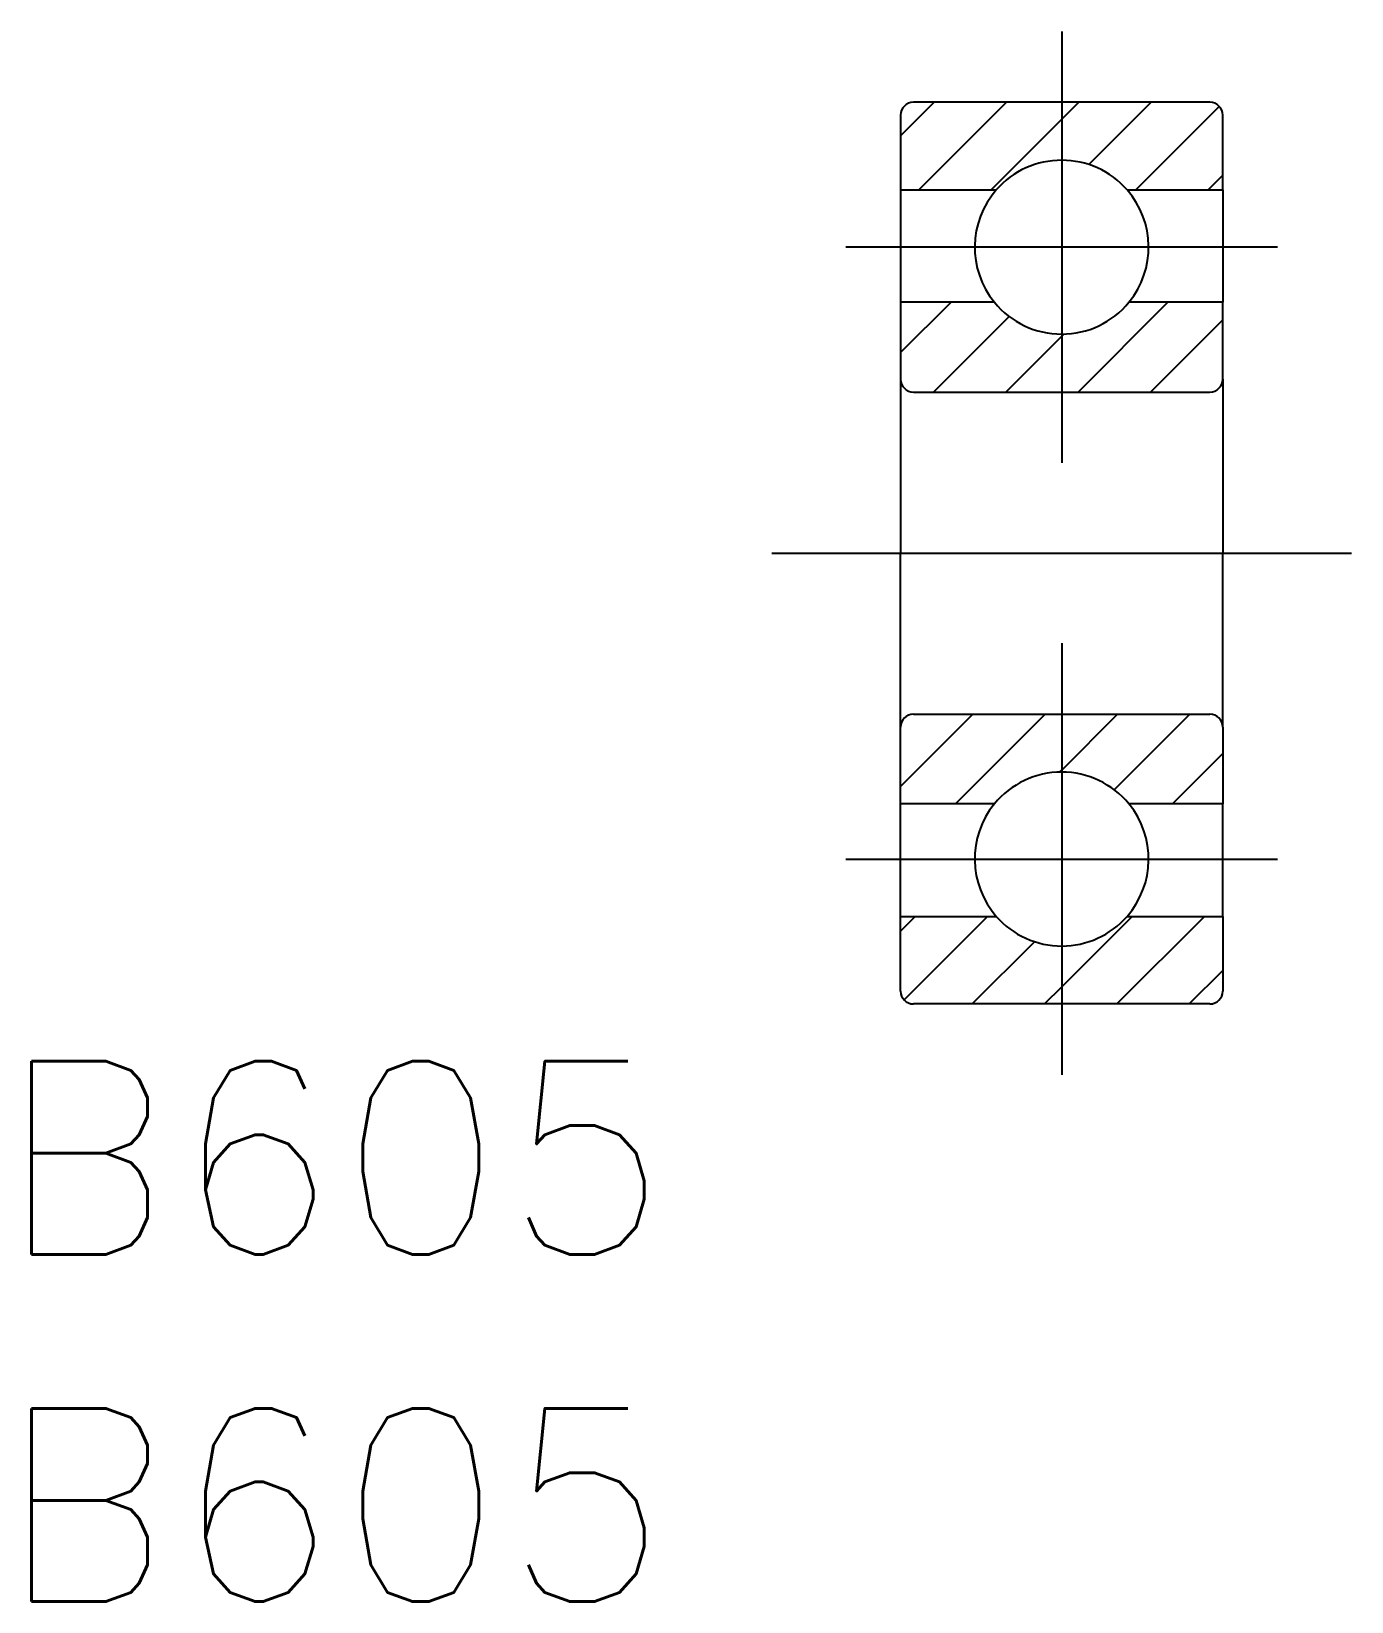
# Model space of a CAD drawing. Extents: x -16 to 4.5, y -16.3 to 8.1.
import ezdxf

# ---------------------------------------------------------------- set-up
doc = ezdxf.new("R2010")
doc.units = 0
doc.linetypes.add('CENTER', pattern=[50.8, 31.75, -6.35, 6.35, -6.35])
doc.layers.get('0').update_dxf_attribs({"linetype": 'CONTINUOUS'})
doc.layers.add('CENTER', color=1, linetype='CENTER')
doc.styles.get("Standard").update_dxf_attribs({"font": 'txt.shx', "height": 3, "bigfont": 'bigfont.shx'})

msp = doc.modelspace()

# ---------------------------------------------------------------- linework, layer by layer
at = {"color": 3, "linetype": 'CONTINUOUS'}
for p, q in [((-2.5, 6.48), (-1.98, 7)), ((-2.218, 5.64), (-0.858, 7)), ((0, 6.735), (0.265, 7)), ((0.42, 6.033), (1.387, 7)), ((1.15, 5.64), (2.446, 6.936)), ((-1.095, 5.64), (0, 6.735)), ((2.272, 5.64), (2.5, 5.868)), ((-2.5, 3.113), (-1.718, 3.895)), ((-1.99, 2.5), (-0.816, 3.674)), ((0.255, 2.5), (1.65, 3.895)), ((1.377, 2.5), (2.5, 3.623)), ((-0.868, 2.5), (0, 3.368)), ((0, 3.368), (0.033, 3.4)), ((-2.5, -3.623), (-1.377, -2.5)), ((-1.65, -3.895), (-0.255, -2.5)), ((0, -3.368), (0.868, -2.5)), ((0.816, -3.674), (1.99, -2.5)), ((1.718, -3.895), (2.5, -3.113)), ((-0.033, -3.4), (0, -3.368)), ((-2.5, -5.868), (-2.272, -5.64)), ((-2.446, -6.936), (-1.15, -5.64)), ((0, -6.735), (1.095, -5.64)), ((0.858, -7), (2.218, -5.64)), ((-1.387, -7), (-0.42, -6.033)), ((1.98, -7), (2.5, -6.48)), ((-0.265, -7), (0, -6.735))]:
    msp.add_line(p, q, dxfattribs=at)
at = {"color": 7, "linetype": 'CONTINUOUS'}
for p, q in [((2.3, 7), (-2.3, 7)), ((-2.5, 6.8), (-2.5, 5.64)), ((2.5, 5.64), (2.5, 6.8)), ((-2.5, 5.64), (-2.5, 3.895)), ((-2.5, 5.64), (-1.015, 5.64)), ((1.015, 5.64), (2.5, 5.64)), ((2.5, 5.64), (2.5, 3.895)), ((-1.045, 3.895), (-2.5, 3.895)), ((-2.5, 3.895), (-2.5, 2.7)), ((2.5, 3.895), (1.045, 3.895)), ((2.5, 2.7), (2.5, 3.895)), ((-2.5, 2.7), (-2.5, 0)), ((2.5, 2.7), (2.5, 0)), ((-2.3, 2.5), (2.3, 2.5)), ((-2.5, -2.7), (-2.5, 0)), ((-2.5, 0), (2.5, 0)), ((2.5, -2.7), (2.5, 0)), ((-2.3, -2.5), (2.3, -2.5)), ((-2.5, -3.895), (-2.5, -2.7)), ((2.5, -2.7), (2.5, -3.895)), ((-2.5, -5.64), (-2.5, -3.895)), ((-1.045, -3.895), (-2.5, -3.895)), ((2.5, -3.895), (1.045, -3.895)), ((2.5, -5.64), (2.5, -3.895)), ((-2.5, -6.8), (-2.5, -5.64)), ((-2.5, -5.64), (-1.015, -5.64)), ((1.015, -5.64), (2.5, -5.64)), ((2.5, -5.64), (2.5, -6.8)), ((2.3, -7), (-2.3, -7))]:
    msp.add_line(p, q, dxfattribs=at)
for centre, radius, start, end in [((-2.3, 6.8), 0.2, 90, 180), ((2.3, 6.8), 0.2, 0, 90), ((0, 4.75), 1.35, 41.2434, 138.7566), ((0, 4.75), 1.35, 138.7566, 219.2965), ((0, 4.75), 1.35, 320.7035, 41.2434), ((0, 4.75), 1.35, 219.2965, 320.7035), ((-2.3, 2.7), 0.2, 180, 270), ((2.3, 2.7), 0.2, 270, 0), ((-2.3, -2.7), 0.2, 90, 180), ((2.3, -2.7), 0.2, 0, 90), ((0, -4.75), 1.35, 39.2965, 140.7035), ((0, -4.75), 1.35, 140.7035, 221.2434), ((0, -4.75), 1.35, 318.7566, 39.2965), ((0, -4.75), 1.35, 221.2434, 318.7566), ((-2.3, -6.8), 0.2, 180, 270), ((2.3, -6.8), 0.2, 270, 0)]:
    msp.add_arc(centre, radius, start, end, dxfattribs=at)
at = {"layer": 'CENTER', "color": 1, "linetype": 'CENTER'}
for p, q in [((0, 8.1), (0, 1.4)), ((-3.35, 4.753), (3.35, 4.753)), ((-4.5, 0), (4.5, 0)), ((0, -1.4), (0, -8.1)), ((-3.35, -4.753), (3.35, -4.753))]:
    msp.add_line(p, q, dxfattribs=at)

# ---------------------------------------------------------------- texts
at = {"color": 7, "linetype": 'CONTINUOUS'}
for p in [(-16.507, -10.888), (-16.507, -16.278)]:
    msp.add_text('B605', height=3, dxfattribs=at).set_placement(p)

doc.saveas('drawing.dxf')
